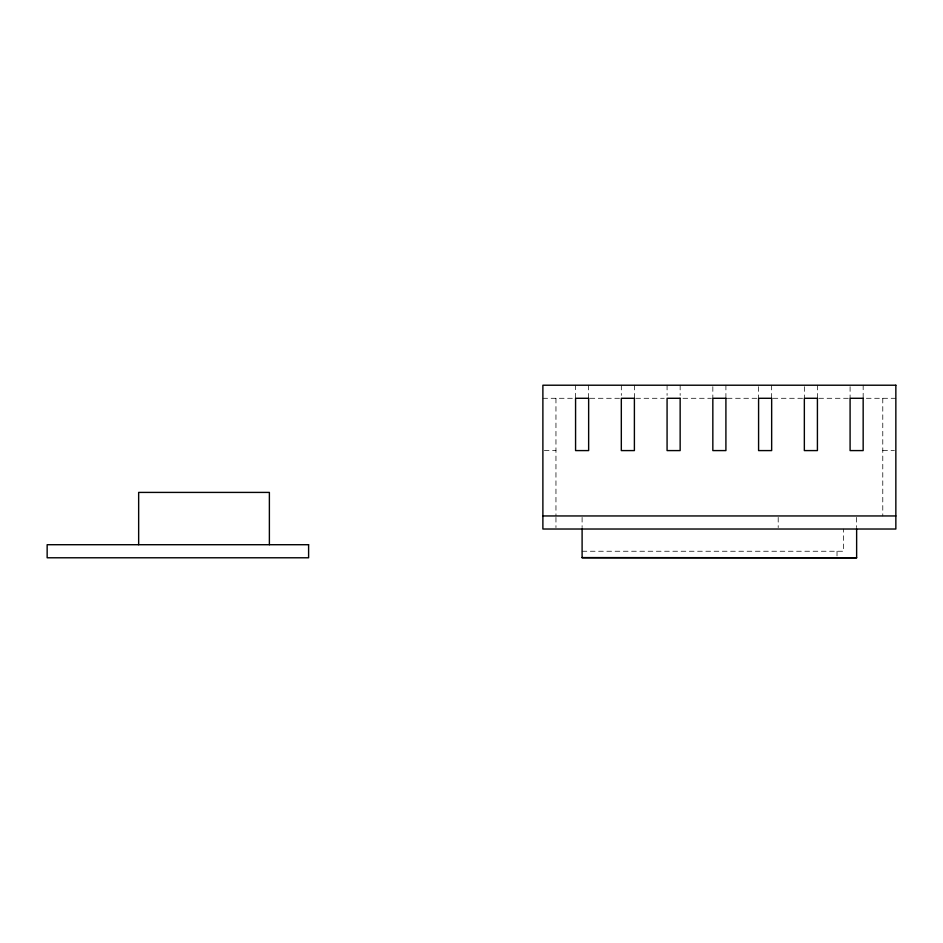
<?xml version="1.0" encoding="UTF-8"?>
<svg xmlns="http://www.w3.org/2000/svg" width="943" height="943" viewBox="0 0 943 943"><rect width="100%" height="100%" fill="white"/><g stroke="black" fill="none" stroke-linecap="round" stroke-linejoin="round"><path stroke-width="0.71" stroke-dasharray="4.71 3.54" d="M542.885 398.288L575.572 398.288L575.572 385.216M590.059 398.288L619.905 398.288M635.818 398.288L664.237 398.288M682.991 398.288L711.411 398.288M727.324 398.288L757.17 398.288M773.083 398.288L802.917 398.288M818.83 398.288L848.676 398.288M895.85 398.288L863.163 398.288L863.163 385.216M544.335 450.589L555.957 450.589M882.778 450.589L894.4 450.589M582.102 551.242L843.561 551.242L843.561 529.023M882.778 398.288L882.778 515.951M856.633 517.401L856.633 527.573M850.091 386.677L850.091 398.288M837.019 551.242L837.019 557.784M817.416 385.216L817.416 398.288M804.344 386.677L804.344 398.288M778.199 517.401L778.199 527.573M771.657 385.216L771.657 398.288M758.585 386.677L758.585 398.288M725.91 385.216L725.91 398.288M712.837 386.677L712.837 398.288M680.151 385.216L680.151 395.388M667.078 385.216L667.078 395.388M634.391 385.216L634.391 398.288M621.319 385.216L621.319 395.388M588.644 385.216L588.644 398.288M582.102 517.401L582.102 527.573M555.957 398.288L555.957 515.951M555.957 517.401L555.957 527.573"/><path stroke-width="1.41" d="M542.885 515.951L895.85 515.951M856.633 529.023L856.633 557.784L582.102 557.784L582.102 529.023M582.102 557.584L856.633 557.784M269.38 544.712L269.38 492.411L138.656 492.411L138.656 544.712M895.85 385.216L542.885 385.216L542.885 529.023L895.85 529.023L895.85 385.216M588.644 398.288L575.572 398.288L575.572 450.589L588.644 450.589L588.644 398.288M634.391 398.288L621.319 398.288L621.319 450.589L634.391 450.589L634.391 398.288M680.151 398.288L667.078 398.288L667.078 450.589L680.151 450.589L680.151 398.288M725.91 398.288L712.837 398.288L712.837 450.589L725.91 450.589L725.91 398.288M771.657 398.288L758.585 398.288L758.585 450.589L771.657 450.589L771.657 398.288M817.416 398.288L804.344 398.288L804.344 450.589L817.416 450.589L817.416 398.288M863.163 398.288L850.091 398.288L850.091 450.589L863.163 450.589L863.163 398.288M308.609 544.712L47.15 544.712L47.15 557.784L308.609 557.784L308.609 544.712"/></g></svg>
